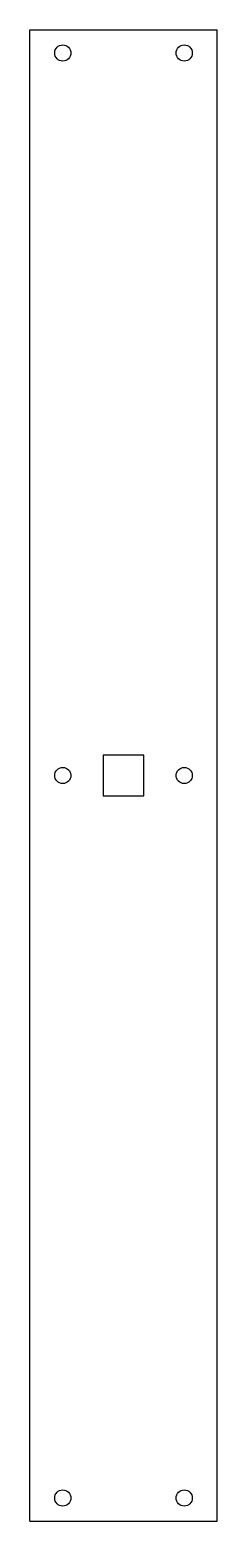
# Model space of a CAD drawing. Header units: millimetres. Extents: x -28 to 28, y -450 to 0.
import ezdxf

# ---------------------------------------------------------------- set-up
doc = ezdxf.new("R2010")
doc.units = ezdxf.units.MM

msp = doc.modelspace()

# ---------------------------------------------------------------- linework, layer by layer
at = {"color": 7, "linetype": 'Continuous', "lineweight": 25}
for p, q in [((-28.37, 0), (28.37, 0)), ((-28.37, -450), (-28.37, 0)), ((28.37, -450), (28.37, 0)), ((6.15, -218.85), (-6.15, -218.85)), ((-6.15, -218.85), (-6.15, -231.15)), ((6.15, -231.15), (6.15, -218.85)), ((-6.15, -231.15), (6.15, -231.15)), ((-28.37, -450), (28.37, -450))]:
    msp.add_line(p, q, dxfattribs=at)
for centre in [(-18.37, -7), (18.37, -7), (-18.37, -225), (18.37, -225), (-18.37, -443), (18.37, -443)]:
    msp.add_circle(centre, 2.45, dxfattribs=at)

doc.saveas('drawing.dxf')
